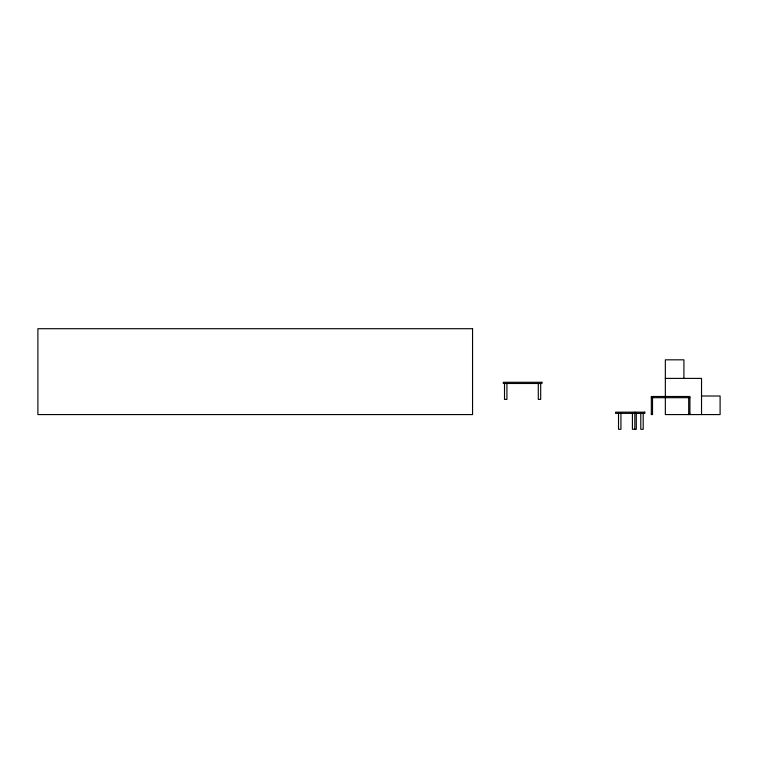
<?xml version="1.0" encoding="UTF-8"?>
<svg xmlns="http://www.w3.org/2000/svg" width="758" height="758" viewBox="0 0 758 758"><rect width="100%" height="100%" fill="white"/><g stroke="black" fill="none" stroke-linecap="round" stroke-linejoin="round"><path stroke-width="1.14" d="M665.344 378.394L701.529 378.394L701.529 414.579M701.529 396.008L720.1 396.008L720.1 414.579L665.344 414.579L665.344 359.823L683.915 359.823L683.915 378.394M651.321 397.694L689.913 397.694M651.321 413.859L652.524 413.859M688.7 413.859L689.913 413.859M689.913 414.579L689.913 396.491L651.321 396.491L651.321 414.579L652.524 414.579L652.524 397.694M688.7 397.694L688.7 414.579M643.201 413.375L643.201 429.293L640.785 429.293L640.785 413.375M636.303 413.375L636.303 429.293L632.409 429.293L632.409 413.375M634.986 412.163L634.986 413.375M634.825 413.375L634.825 429.293M620.935 413.375L620.935 429.293L618.519 429.293L618.519 413.375M540.691 383.482L540.691 399.4L538.284 399.4L538.284 383.482M506.922 383.482L506.922 399.4L504.515 399.4L504.515 383.482M472.556 328.707L37.9 328.707L37.9 414.579L472.556 414.579L472.556 328.707M541.904 382.278L503.303 382.278L503.303 383.482L541.904 383.482L541.904 382.278M644.783 412.163L615.543 412.163L615.543 413.375L644.783 413.375L644.783 412.163"/></g></svg>
